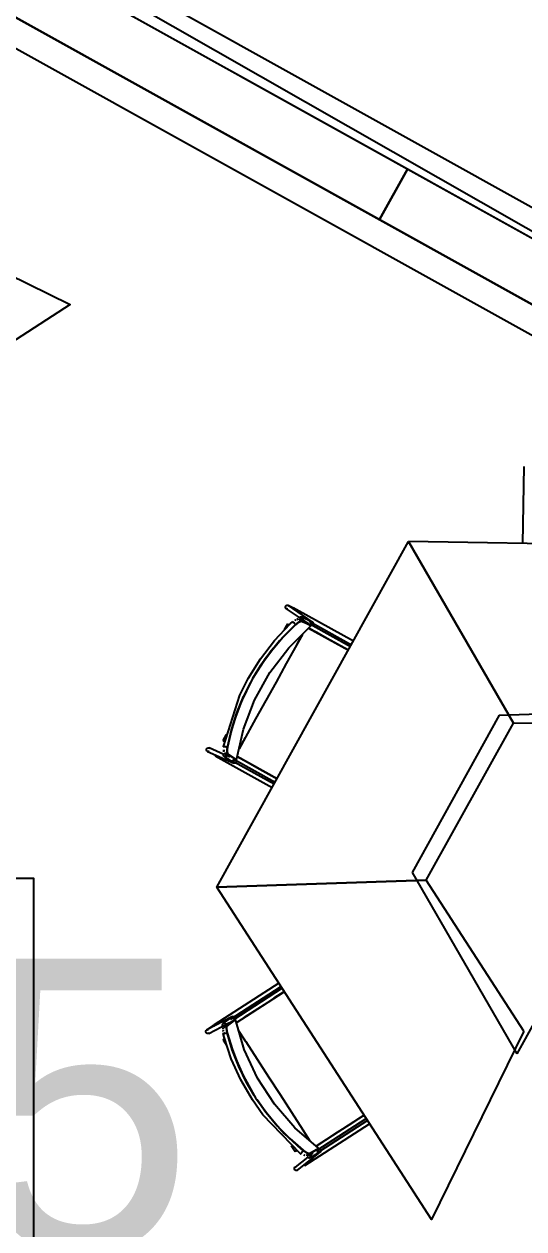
# Model space of a CAD drawing. Header units: metres. Extents: x 2.3 to 42.8, y 0.9 to 31.9.
# Drawn here: x 35.889 to 36.437, y 22.866 to 24.186 of the extents above; entities that cross this region are included whole.
import ezdxf

# ---------------------------------------------------------------- set-up
doc = ezdxf.new("R2010")
doc.units = ezdxf.units.M
for name, color, linetype in [('ARREDI', 9, 'Continuous'), ('PARETI_STRUTTURE', 7, 'Continuous'), ('WAYFINDING_RIQUADRI', 7, 'Continuous'), ('WAYFINDING_TESTI', 7, 'Continuous')]:
    doc.layers.add(name, color=color, linetype=linetype)

msp = doc.modelspace()

# ---------------------------------------------------------------- linework, layer by layer
at = {"layer": 'ARREDI'}
for points in [[(36.3096, 24.0266), (35.5351, 24.4567), (35.5045, 24.4016), (36.279, 23.9715)], [(37.0154, 23.5626), (37.046, 23.6177), (36.3096, 24.0266), (36.279, 23.9715)], [(36.3109, 23.6189), (36.4257, 23.4201)]]:
    msp.add_lwpolyline(points, close=True, dxfattribs=at)
for points in [[(35.7337, 23.9796), (35.9398, 23.8784), (35.5761, 23.6432)], [(36.3301, 23.248), (36.1007, 23.2403), (36.3109, 23.6189)], [(36.6226, 23.4168), (36.744, 23.6116), (36.3109, 23.6189)], [(36.1759, 23.5468), (36.1759, 23.5476), (36.1762, 23.5483), (36.1767, 23.5489), (36.1773, 23.5492), (36.1781, 23.5493), (36.1788, 23.5492), (36.1792, 23.549), (36.1793, 23.549), (36.1795, 23.5488), (36.1799, 23.5482), (36.1801, 23.5475)], [(36.178, 23.545), (36.1772, 23.5452), (36.1768, 23.5454), (36.1768, 23.5454), (36.1766, 23.5456), (36.1761, 23.5461), (36.1759, 23.5468)], [(36.1873, 23.5437), (36.1869, 23.5431)], [(36.1877, 23.5445), (36.1877, 23.5445), (36.1876, 23.5444), (36.1875, 23.5442), (36.1872, 23.5437)], [(36.1908, 23.5348), (36.1911, 23.5356), (36.1916, 23.5361), (36.1922, 23.5365), (36.1929, 23.5366), (36.193, 23.5366), (36.1936, 23.5365), (36.1938, 23.5364), (36.1943, 23.5361), (36.1947, 23.5355), (36.195, 23.5348)], [(36.1125, 23.3866), (36.1174, 23.3833), (36.1223, 23.38), (36.1299, 23.4134), (36.1421, 23.4454), (36.1587, 23.4754), (36.1795, 23.5026), (36.2038, 23.5267), (36.1984, 23.5291), (36.193, 23.5315), (36.1921, 23.5314), (36.1906, 23.5306), (36.1887, 23.5293), (36.1869, 23.5278)], [(36.1402, 23.4692), (36.1489, 23.4835), (36.1604, 23.4993), (36.173, 23.5141), (36.1869, 23.5278)], [(36.1868, 23.5277), (36.173, 23.514), (36.1603, 23.4992), (36.1489, 23.4835), (36.1402, 23.4693)], [(36.1799, 23.5273), (36.1792, 23.5277), (36.1787, 23.528), (36.1782, 23.5282), (36.178, 23.5283)], [(36.1839, 23.5314), (36.1839, 23.5314)], [(36.1839, 23.5314), (36.1841, 23.5312), (36.1844, 23.5308), (36.1849, 23.5303), (36.1854, 23.5297), (36.1859, 23.5292)], [(36.1845, 23.5308), (36.1853, 23.5315)], [(36.1859, 23.5292), (36.1863, 23.5287), (36.1866, 23.5284), (36.1868, 23.5282)], [(36.1863, 23.5323), (36.1874, 23.5331)], [(36.1874, 23.5331), (36.1864, 23.5324)], [(36.1869, 23.5278), (36.1888, 23.5294), (36.1907, 23.5307), (36.1922, 23.5315), (36.193, 23.5316)], [(36.1882, 23.5336), (36.1897, 23.5344)], [(36.1897, 23.5344), (36.1882, 23.5337)], [(36.195, 23.5348), (36.1949, 23.5341), (36.1947, 23.5333), (36.1942, 23.5328), (36.1935, 23.5324), (36.1928, 23.5323), (36.1921, 23.5324), (36.192, 23.5325), (36.1915, 23.5328), (36.191, 23.5334), (36.1908, 23.5341)], [(36.192, 23.5338), (36.1959, 23.5321), (36.1975, 23.5314)], [(36.1989, 23.5308), (36.1998, 23.5304)], [(36.2443, 23.5003), (36.233, 23.5066), (36.2217, 23.5129), (36.2104, 23.5192), (36.2013, 23.5242)], [(36.2021, 23.5305), (36.2026, 23.531), (36.2033, 23.5314), (36.204, 23.5315), (36.2048, 23.5314), (36.2052, 23.5312), (36.2052, 23.5311), (36.2054, 23.531), (36.2059, 23.5304), (36.2061, 23.5297)], [(36.2023, 23.5285), (36.2038, 23.5267)], [(36.2061, 23.5297), (36.2061, 23.529), (36.2058, 23.5283), (36.2053, 23.5277), (36.2047, 23.5273), (36.2039, 23.5272), (36.2032, 23.5273)], [(36.1945, 23.5172), (36.188, 23.5054), (36.1768, 23.4853), (36.1656, 23.4651), (36.1544, 23.4449), (36.1432, 23.4247), (36.132, 23.4046), (36.1251, 23.3921)], [(36.1882, 23.5058), (36.1945, 23.5172)], [(36.1375, 23.4643), (36.1301, 23.4498)], [(36.1301, 23.4497), (36.1375, 23.4643)], [(36.1299, 23.4492), (36.1227, 23.4314), (36.1168, 23.4129), (36.1125, 23.3939)], [(36.1125, 23.3938), (36.1168, 23.4128), (36.1226, 23.4314), (36.1299, 23.4492)], [(36.4102, 23.4287), (36.6397, 23.4364), (36.4294, 23.0578)], [(36.1007, 23.2403), (36.3301, 23.248), (36.4257, 23.4201)], [(36.4102, 23.4287), (36.3147, 23.2566)], [(36.6226, 23.4168), (36.4257, 23.4201)], [(36.1251, 23.3921), (36.1319, 23.4043)], [(36.0922, 23.389), (36.0914, 23.3889), (36.0907, 23.389), (36.0905, 23.389), (36.0905, 23.389), (36.09, 23.3893), (36.0895, 23.3898), (36.0892, 23.3905), (36.0892, 23.3913), (36.0894, 23.392), (36.0899, 23.3926), (36.0905, 23.393)], [(36.0905, 23.393), (36.0912, 23.3932), (36.092, 23.3931), (36.0922, 23.393), (36.0922, 23.393), (36.0926, 23.3928), (36.0931, 23.3922)], [(36.1073, 23.401), (36.1075, 23.4009), (36.108, 23.4007), (36.1085, 23.4003), (36.1092, 23.4)], [(36.11, 23.394), (36.1093, 23.3941), (36.1086, 23.3942), (36.1081, 23.3943), (36.1079, 23.3944), (36.1078, 23.3944), (36.1079, 23.3944), (36.1081, 23.3943)], [(36.1108, 23.3939), (36.1102, 23.394)], [(36.1121, 23.3937), (36.1119, 23.3937), (36.1114, 23.3938), (36.1108, 23.3939)], [(36.1125, 23.3938), (36.1121, 23.3914), (36.112, 23.3891), (36.1122, 23.3874), (36.1125, 23.3866)], [(36.1125, 23.3866), (36.1122, 23.3873), (36.112, 23.389), (36.1121, 23.3912), (36.1125, 23.3938)], [(36.0991, 23.385), (36.0989, 23.3846), (36.0987, 23.3843)], [(36.0987, 23.3843), (36.0987, 23.3843)], [(36.0995, 23.3856), (36.0991, 23.385)], [(36.1108, 23.3832), (36.1101, 23.383), (36.1093, 23.3831), (36.1088, 23.3834), (36.1087, 23.3834), (36.1082, 23.3839), (36.1082, 23.384), (36.1079, 23.3847), (36.1079, 23.3854), (36.1081, 23.3861), (36.1086, 23.3867)], [(36.1083, 23.3887), (36.1082, 23.3896), (36.1083, 23.3908)], [(36.1082, 23.3908), (36.1082, 23.3895)], [(36.1148, 23.383), (36.1136, 23.3838), (36.1087, 23.3871)], [(36.1099, 23.3873), (36.1106, 23.3872), (36.1112, 23.387), (36.1113, 23.3869), (36.1118, 23.3864), (36.1118, 23.3864), (36.1121, 23.3857), (36.1121, 23.3849), (36.1119, 23.3842), (36.1114, 23.3836), (36.1108, 23.3832)], [(36.121, 23.3764), (36.1203, 23.3763), (36.1195, 23.3764), (36.1193, 23.3764), (36.1193, 23.3764), (36.1189, 23.3767), (36.1184, 23.3772), (36.1181, 23.3779), (36.118, 23.3787), (36.1183, 23.3794)], [(36.1223, 23.38), (36.1194, 23.3804), (36.1223, 23.38)], [(36.1215, 23.3802), (36.122, 23.3796), (36.1223, 23.3789), (36.1223, 23.3782), (36.1221, 23.3775), (36.1216, 23.3769), (36.121, 23.3764)], [(36.1231, 23.3834), (36.1343, 23.3772), (36.1476, 23.3698), (36.161, 23.3624), (36.1667, 23.3592)], [(36.3147, 23.2566), (36.4294, 23.0578)], [(36.437, 23.0827), (36.3302, 23.248)], [(36.437, 23.0827), (36.3359, 22.8766), (36.1007, 23.2403)], [(36.1742, 23.1258), (36.1633, 23.1188), (36.1524, 23.1117), (36.1416, 23.1047), (36.1307, 23.0977), (36.122, 23.0921)], [(36.0977, 23.0896), (36.0977, 23.0896)], [(36.0977, 23.0895), (36.0979, 23.0893), (36.0982, 23.0888)], [(36.0982, 23.0888), (36.0985, 23.0883)], [(36.1077, 23.0878), (36.1072, 23.0884), (36.1069, 23.0891), (36.1069, 23.0898), (36.1071, 23.0905), (36.1071, 23.0905), (36.1076, 23.0911), (36.1077, 23.0912), (36.1082, 23.0914), (36.1089, 23.0916), (36.1097, 23.0914)], [(36.1097, 23.0914), (36.1103, 23.0911), (36.1108, 23.0905), (36.1111, 23.0898), (36.1111, 23.0891), (36.1109, 23.0884), (36.1109, 23.0884), (36.1104, 23.0878), (36.1103, 23.0877), (36.1098, 23.0874), (36.1091, 23.0873), (36.1083, 23.0874)], [(36.1091, 23.0884), (36.1125, 23.091), (36.1138, 23.092)], [(36.2017, 22.9489), (36.2069, 22.9517), (36.2121, 22.9545), (36.1862, 22.9769), (36.1637, 23.0027), (36.1451, 23.0315), (36.1307, 23.0626), (36.121, 23.0954), (36.1163, 23.0918), (36.1116, 23.0882), (36.1113, 23.0874), (36.1113, 23.0857), (36.1116, 23.0834), (36.1121, 23.081)], [(36.1121, 23.081), (36.1115, 23.0835), (36.1113, 23.0858), (36.1113, 23.0874), (36.1116, 23.0882)], [(36.1166, 23.0965), (36.1166, 23.0972), (36.1168, 23.0979), (36.1173, 23.0985), (36.1177, 23.0988), (36.1179, 23.0989), (36.1187, 23.099), (36.1194, 23.0989)], [(36.1187, 23.095), (36.121, 23.0954)], [(36.1194, 23.0989), (36.1201, 23.0985), (36.1205, 23.0979), (36.1208, 23.0972), (36.1208, 23.0965), (36.1206, 23.0958), (36.1201, 23.0952)], [(36.0901, 23.0803), (36.0894, 23.0807), (36.0889, 23.0812), (36.0887, 23.0819), (36.0886, 23.0827), (36.0889, 23.0834), (36.0893, 23.084), (36.0898, 23.0842), (36.09, 23.0843), (36.0907, 23.0845), (36.0915, 23.0844)], [(36.0926, 23.0813), (36.0922, 23.0807), (36.0918, 23.0804), (36.0915, 23.0803), (36.0908, 23.0802), (36.0901, 23.0803)], [(36.1075, 23.0801), (36.1074, 23.0801), (36.1075, 23.0801), (36.1078, 23.0802)], [(36.1092, 23.0746), (36.1086, 23.0742), (36.108, 23.0738), (36.1076, 23.0736), (36.1074, 23.0734)], [(36.1075, 23.0849), (36.1075, 23.0866)], [(36.1075, 23.0866), (36.1075, 23.085)], [(36.1076, 23.084), (36.1077, 23.0827)], [(36.1078, 23.0826), (36.1076, 23.0837)], [(36.1083, 23.0803), (36.108, 23.0813)], [(36.108, 23.0813), (36.1083, 23.0803)], [(36.1083, 23.0803), (36.1089, 23.0804), (36.1096, 23.0806)], [(36.1103, 23.0808), (36.111, 23.0809), (36.1114, 23.081), (36.1116, 23.0811)], [(36.1417, 23.0123), (36.1332, 23.0267), (36.1247, 23.0442), (36.1176, 23.0623), (36.1121, 23.081)], [(36.1121, 23.0809), (36.1177, 23.0622), (36.1247, 23.0441), (36.1333, 23.0266), (36.1417, 23.0123)], [(36.1321, 23.0718), (36.1245, 23.0835)], [(36.1245, 23.0835), (36.1323, 23.0715), (36.1448, 23.0522), (36.1573, 23.0328), (36.1699, 23.0134), (36.1824, 22.994), (36.1949, 22.9747), (36.2027, 22.9626)], [(36.1448, 23.0076), (36.1542, 22.9942)], [(36.1542, 22.9942), (36.1448, 23.0076)], [(36.1546, 22.9937), (36.1668, 22.979), (36.1805, 22.9651), (36.1952, 22.9524), (36.1972, 22.9509), (36.1992, 22.9497), (36.2008, 22.949), (36.2017, 22.9489)], [(36.1953, 22.9523), (36.1805, 22.9651), (36.1669, 22.979), (36.1546, 22.9937)], [(36.2094, 22.9568), (36.2201, 22.9637), (36.233, 22.9721), (36.2458, 22.9804), (36.2586, 22.9886), (36.262, 22.9908)], [(36.2027, 22.9626), (36.1956, 22.9735)], [(36.1865, 22.9511), (36.1867, 22.9513), (36.1871, 22.9516), (36.1876, 22.9519), (36.1883, 22.9523)], [(36.1944, 22.9508), (36.1939, 22.9503), (36.1935, 22.9497), (36.1931, 22.9491), (36.1927, 22.9487), (36.1926, 22.9485), (36.1925, 22.9485), (36.1926, 22.9485), (36.1927, 22.9487)], [(36.1952, 22.9519), (36.1951, 22.9517), (36.1948, 22.9513), (36.1944, 22.9508)], [(36.2017, 22.9489), (36.2008, 22.949), (36.1993, 22.9496), (36.1973, 22.9508), (36.1953, 22.9523)], [(36.197, 22.9465), (36.1959, 22.9472)], [(36.1959, 22.9472), (36.197, 22.9465)], [(36.2059, 22.9493), (36.2046, 22.9486), (36.1994, 22.9458)], [(36.1996, 22.9463), (36.1998, 22.947), (36.2002, 22.9476), (36.2007, 22.948), (36.2008, 22.948), (36.2015, 22.9482), (36.2015, 22.9482), (36.2022, 22.9481), (36.2029, 22.9478), (36.2034, 22.9473), (36.2037, 22.9466), (36.2038, 22.9458)], [(36.2038, 22.9458), (36.2036, 22.9451), (36.2032, 22.9445), (36.2027, 22.9441), (36.2026, 22.9441), (36.202, 22.9439), (36.2019, 22.9439), (36.2012, 22.944), (36.2005, 22.9443), (36.2, 22.9448)], [(36.2121, 22.9545), (36.2103, 22.9521), (36.2121, 22.9545)], [(36.2146, 22.9517), (36.2144, 22.9509), (36.214, 22.9503), (36.2138, 22.9502), (36.2138, 22.9502), (36.2134, 22.9499), (36.2126, 22.9497), (36.2119, 22.9498), (36.2112, 22.9501), (36.2107, 22.9506)], [(36.2122, 22.954), (36.213, 22.9539), (36.2137, 22.9536), (36.2142, 22.9531), (36.2145, 22.9524), (36.2146, 22.9517)], [(36.1856, 22.9325), (36.1858, 22.9333), (36.1862, 22.9339), (36.1864, 22.934), (36.1864, 22.934), (36.1868, 22.9343), (36.1875, 22.9345)], [(36.1899, 22.9321), (36.1897, 22.9314), (36.1893, 22.9308), (36.1891, 22.9306), (36.1891, 22.9306), (36.1887, 22.9304), (36.1879, 22.9302), (36.1872, 22.9303), (36.1865, 22.9306), (36.186, 22.9311), (36.1857, 22.9318), (36.1856, 22.9325)], [(36.1964, 22.937), (36.1967, 22.9364)], [(36.1967, 22.9364), (36.197, 22.936), (36.1972, 22.9357), (36.1972, 22.9357), (36.1972, 22.9357)]]:
    msp.add_lwpolyline(points, dxfattribs=at)
at = {"layer": 'PARETI_STRUTTURE'}
for points in [[(37.0356, 23.6573), (34.694, 24.9574), (37.0212, 23.6315)], [(37.0471, 23.6171), (34.7055, 24.9173), (34.6749, 24.8622)], [(36.9907, 23.5764), (34.73, 24.8316), (34.7156, 24.8058), (36.9763, 23.5506)], [(34.73, 24.8316), (37.0165, 23.562)], [(36.4373, 23.7012), (36.4358, 23.6168)], [(36.1768, 23.5454), (36.2028, 23.5276)], [(36.179, 23.5492), (36.1802, 23.5485), (36.1817, 23.5478), (36.1845, 23.5462), (36.1877, 23.5445)], [(36.2052, 23.5312), (36.1793, 23.549)], [(36.2503, 23.5097), (36.1877, 23.5445)], [(36.1938, 23.5364), (36.2044, 23.5314)], [(36.135, 23.4689), (36.1484, 23.4904), (36.1638, 23.5104), (36.1812, 23.5288), (36.1839, 23.5314)], [(36.1868, 23.5282), (36.1693, 23.5101), (36.1537, 23.4905), (36.1402, 23.4693), (36.1388, 23.4668)], [(36.178, 23.5284), (36.1745, 23.5221)], [(36.2026, 23.5275), (36.2024, 23.5275), (36.2023, 23.5276), (36.2022, 23.5276), (36.2021, 23.5277), (36.202, 23.5277), (36.2018, 23.5278), (36.2017, 23.5279), (36.2016, 23.5279), (36.2015, 23.528), (36.2014, 23.528), (36.2012, 23.5281), (36.2011, 23.5281), (36.201, 23.5282), (36.2009, 23.5283), (36.2008, 23.5283), (36.2007, 23.5284), (36.2005, 23.5284), (36.2004, 23.5285), (36.2003, 23.5285), (36.2002, 23.5286), (36.2001, 23.5287), (36.1999, 23.5287), (36.1998, 23.5288), (36.1997, 23.5288), (36.1996, 23.5289), (36.1995, 23.5289), (36.1994, 23.529), (36.1992, 23.529), (36.1991, 23.5291), (36.199, 23.5292), (36.1989, 23.5292), (36.1988, 23.5293), (36.1986, 23.5293), (36.1985, 23.5294), (36.1984, 23.5294), (36.1983, 23.5295), (36.1982, 23.5296), (36.1981, 23.5296), (36.1979, 23.5297), (36.1978, 23.5297), (36.1977, 23.5298), (36.1976, 23.5298), (36.1975, 23.5299), (36.1973, 23.5299), (36.1972, 23.53), (36.1971, 23.5301), (36.197, 23.5301), (36.1969, 23.5302), (36.1967, 23.5302), (36.1966, 23.5303), (36.1965, 23.5303), (36.1964, 23.5304), (36.1963, 23.5304), (36.1962, 23.5305), (36.196, 23.5306), (36.1959, 23.5306), (36.1958, 23.5307), (36.1957, 23.5307), (36.1956, 23.5308), (36.1954, 23.5308), (36.1953, 23.5309), (36.1952, 23.531), (36.1951, 23.531), (36.195, 23.5311), (36.1948, 23.5311), (36.1947, 23.5312), (36.1946, 23.5312), (36.1945, 23.5313), (36.1944, 23.5313), (36.1942, 23.5314), (36.1941, 23.5315), (36.194, 23.5315), (36.1939, 23.5316), (36.1938, 23.5316), (36.1937, 23.5317), (36.1935, 23.5317), (36.1934, 23.5318), (36.1933, 23.5318), (36.1932, 23.5319), (36.1931, 23.532), (36.193, 23.532), (36.1928, 23.5321), (36.1927, 23.5321), (36.1926, 23.5322), (36.1925, 23.5322), (36.1924, 23.5323), (36.1922, 23.5324), (36.1921, 23.5324), (36.192, 23.5325), (36.192, 23.5325)], [(36.1959, 23.5321), (36.1943, 23.533)], [(36.2013, 23.5242), (36.2449, 23.5)], [(36.2018, 23.5317), (36.2482, 23.5059)], [(36.247, 23.5038), (36.2027, 23.5283)], [(36.1078, 23.3944), (36.1259, 23.4509), (36.135, 23.4689)], [(36.1388, 23.4668), (36.1278, 23.4443), (36.119, 23.4208), (36.1127, 23.3966), (36.1121, 23.3936)], [(36.111, 23.4077), (36.1073, 23.401)], [(36.1084, 23.3859), (36.0922, 23.393)], [(36.0905, 23.389), (36.1193, 23.3764)], [(36.0987, 23.3843), (36.1613, 23.3495)], [(36.1193, 23.3764), (36.1187, 23.377), (36.1186, 23.3771), (36.1185, 23.3771), (36.1184, 23.3772), (36.1182, 23.3773), (36.1181, 23.3774), (36.118, 23.3774), (36.1179, 23.3775), (36.1178, 23.3776), (36.1177, 23.3776), (36.1176, 23.3777), (36.1175, 23.3778), (36.1174, 23.3778), (36.1173, 23.3779), (36.1171, 23.378), (36.117, 23.3781), (36.1169, 23.3781), (36.1168, 23.3782), (36.1167, 23.3783), (36.1166, 23.3783), (36.1165, 23.3784), (36.1164, 23.3785), (36.1163, 23.3785), (36.1162, 23.3786), (36.116, 23.3787), (36.1159, 23.3788), (36.1158, 23.3788), (36.1157, 23.3789), (36.1156, 23.379), (36.1155, 23.379), (36.1154, 23.3791), (36.1153, 23.3792), (36.1152, 23.3793), (36.115, 23.3793), (36.1149, 23.3794), (36.1148, 23.3795), (36.1147, 23.3795), (36.1146, 23.3796), (36.1145, 23.3797), (36.1144, 23.3798), (36.1143, 23.3798), (36.1142, 23.3799), (36.1141, 23.38), (36.114, 23.38), (36.1138, 23.3801), (36.1137, 23.3802), (36.1136, 23.3803), (36.1135, 23.3803), (36.1134, 23.3804), (36.1133, 23.3805), (36.1132, 23.3805), (36.1131, 23.3806), (36.113, 23.3807), (36.1128, 23.3808), (36.1127, 23.3808), (36.1126, 23.3809), (36.1125, 23.381), (36.1124, 23.381), (36.1123, 23.3811), (36.1122, 23.3812), (36.1121, 23.3813), (36.112, 23.3813), (36.1119, 23.3814), (36.1117, 23.3815), (36.1116, 23.3815), (36.1115, 23.3816), (36.1114, 23.3817), (36.1113, 23.3817), (36.1112, 23.3818), (36.1111, 23.3819), (36.111, 23.382), (36.1109, 23.382), (36.1107, 23.3821), (36.1106, 23.3822), (36.1105, 23.3822), (36.1104, 23.3823), (36.1103, 23.3824), (36.1102, 23.3825), (36.1101, 23.3825), (36.11, 23.3826), (36.1099, 23.3827), (36.1098, 23.3827), (36.1096, 23.3828), (36.1095, 23.3829), (36.1094, 23.383), (36.1093, 23.383), (36.1092, 23.3831), (36.1091, 23.3832), (36.109, 23.3832), (36.1089, 23.3833), (36.1088, 23.3834)], [(36.1142, 23.3834), (36.1099, 23.3853)], [(36.1112, 23.387), (36.121, 23.3806)], [(36.1119, 23.3847), (36.1129, 23.3842)], [(36.1196, 23.3776), (36.1171, 23.3791)], [(36.1199, 23.3803), (36.1646, 23.3555)], [(36.121, 23.3804), (36.1201, 23.3808)], [(36.1667, 23.3592), (36.1231, 23.3835)], [(36.1634, 23.3533), (36.1198, 23.3775)], [(36.1685, 23.1354), (36.0977, 23.0896)], [(36.1156, 23.096), (36.1704, 23.1315)], [(36.1722, 23.1297), (36.119, 23.0953)], [(36.122, 23.092), (36.1746, 23.126)], [(36.0895, 23.0841), (36.0906, 23.0849), (36.0919, 23.0858), (36.0947, 23.0876), (36.0977, 23.0896)], [(36.1177, 23.0988), (36.0898, 23.0843)], [(36.0918, 23.0804), (36.1197, 23.0949)], [(36.1077, 23.0912), (36.1171, 23.0982)], [(36.1197, 23.0947), (36.1196, 23.0946), (36.1195, 23.0945), (36.1194, 23.0945), (36.1193, 23.0944), (36.1192, 23.0943), (36.1191, 23.0942), (36.119, 23.0942), (36.1189, 23.0941), (36.1188, 23.094), (36.1186, 23.0939), (36.1185, 23.0938), (36.1184, 23.0937), (36.1183, 23.0937), (36.1182, 23.0936), (36.1181, 23.0935), (36.118, 23.0934), (36.1179, 23.0934), (36.1178, 23.0933), (36.1177, 23.0932), (36.1176, 23.0931), (36.1175, 23.0931), (36.1174, 23.093), (36.1173, 23.0929), (36.1172, 23.0928), (36.1171, 23.0927), (36.117, 23.0927), (36.1169, 23.0926), (36.1168, 23.0925), (36.1166, 23.0924), (36.1165, 23.0923), (36.1164, 23.0923), (36.1163, 23.0922), (36.1162, 23.0921), (36.1161, 23.092), (36.116, 23.092), (36.1159, 23.0919), (36.1158, 23.0918), (36.1157, 23.0917), (36.1156, 23.0916), (36.1155, 23.0916), (36.1154, 23.0915), (36.1153, 23.0914), (36.1152, 23.0913), (36.1151, 23.0912), (36.115, 23.0912), (36.1149, 23.0911), (36.1148, 23.091), (36.1146, 23.0909), (36.1145, 23.0909), (36.1144, 23.0908), (36.1143, 23.0907), (36.1142, 23.0906), (36.1141, 23.0906), (36.114, 23.0905), (36.1139, 23.0904), (36.1138, 23.0903), (36.1137, 23.0902), (36.1136, 23.0902), (36.1135, 23.0901), (36.1134, 23.09), (36.1133, 23.0899), (36.1132, 23.0898), (36.1131, 23.0898), (36.113, 23.0897), (36.1129, 23.0896), (36.1128, 23.0895), (36.1126, 23.0895), (36.1125, 23.0894), (36.1124, 23.0893), (36.1123, 23.0892), (36.1122, 23.0891), (36.1121, 23.0891), (36.112, 23.089), (36.1119, 23.0889), (36.1118, 23.0888), (36.1117, 23.0887), (36.1116, 23.0887), (36.1115, 23.0886), (36.1114, 23.0885), (36.1113, 23.0884), (36.1112, 23.0884), (36.1111, 23.0883), (36.111, 23.0882), (36.1109, 23.0881), (36.1107, 23.088), (36.1106, 23.088), (36.1105, 23.0879), (36.1104, 23.0878), (36.1103, 23.0877), (36.1103, 23.0877)], [(36.1125, 23.091), (36.1109, 23.09)], [(36.1396, 23.0076), (36.1269, 23.0294), (36.1165, 23.0525), (36.1085, 23.0764), (36.1075, 23.0801)], [(36.1117, 23.0811), (36.1193, 23.0572), (36.1294, 23.0342), (36.1417, 23.0123), (36.1432, 23.0099)], [(36.1074, 23.0734), (36.1112, 23.0674)], [(36.1432, 23.0099), (36.1579, 22.9896), (36.1745, 22.9708), (36.1929, 22.9538), (36.1952, 22.9519)], [(36.1925, 22.9485), (36.1512, 22.991), (36.1396, 23.0076)], [(36.262, 22.9908), (36.2094, 22.9568)], [(36.2106, 22.9525), (36.2643, 22.9872)], [(36.2657, 22.9851), (36.2131, 22.9511)], [(36.1972, 22.9357), (36.268, 22.9815)], [(36.1823, 22.9575), (36.1864, 22.9511)], [(36.2003, 22.945), (36.1864, 22.934)], [(36.1891, 22.9306), (36.2138, 22.9502)], [(36.2007, 22.9479), (36.2109, 22.9537)], [(36.2052, 22.9489), (36.2016, 22.946)], [(36.2138, 22.9502), (36.213, 22.9499), (36.2129, 22.9498), (36.2128, 22.9498), (36.2127, 22.9497), (36.2126, 22.9496), (36.2124, 22.9496), (36.2123, 22.9495), (36.2122, 22.9494), (36.2121, 22.9494), (36.212, 22.9493), (36.2119, 22.9492), (36.2118, 22.9492), (36.2116, 22.9491), (36.2115, 22.949), (36.2114, 22.949), (36.2113, 22.9489), (36.2112, 22.9489), (36.2111, 22.9488), (36.2109, 22.9487), (36.2108, 22.9487), (36.2107, 22.9486), (36.2106, 22.9485), (36.2105, 22.9485), (36.2104, 22.9484), (36.2103, 22.9483), (36.2101, 22.9483), (36.21, 22.9482), (36.2099, 22.9482), (36.2098, 22.9481), (36.2097, 22.948), (36.2096, 22.948), (36.2095, 22.9479), (36.2093, 22.9478), (36.2092, 22.9478), (36.2091, 22.9477), (36.209, 22.9476), (36.2089, 22.9476), (36.2088, 22.9475), (36.2087, 22.9474), (36.2085, 22.9474), (36.2084, 22.9473), (36.2083, 22.9473), (36.2082, 22.9472), (36.2081, 22.9471), (36.208, 22.9471), (36.2079, 22.947), (36.2077, 22.9469), (36.2076, 22.9469), (36.2075, 22.9468), (36.2074, 22.9468), (36.2073, 22.9467), (36.2072, 22.9466), (36.2071, 22.9466), (36.2069, 22.9465), (36.2068, 22.9464), (36.2067, 22.9464), (36.2066, 22.9463), (36.2065, 22.9462), (36.2064, 22.9462), (36.2063, 22.9461), (36.2061, 22.946), (36.206, 22.946), (36.2059, 22.9459), (36.2058, 22.9458), (36.2057, 22.9458), (36.2056, 22.9457), (36.2054, 22.9457), (36.2053, 22.9456), (36.2052, 22.9455), (36.2051, 22.9455), (36.205, 22.9454), (36.2049, 22.9453), (36.2048, 22.9453), (36.2047, 22.9452), (36.2045, 22.9452), (36.2044, 22.9451), (36.2043, 22.945), (36.2042, 22.945), (36.2041, 22.9449), (36.204, 22.9448), (36.2038, 22.9448), (36.2037, 22.9447), (36.2036, 22.9446), (36.2035, 22.9446), (36.2034, 22.9445), (36.2033, 22.9444), (36.2032, 22.9444), (36.203, 22.9443), (36.2029, 22.9443), (36.2028, 22.9442), (36.2027, 22.9441)], [(36.203, 22.9476), (36.2046, 22.9486)], [(36.2111, 22.9536), (36.2103, 22.9529)], [(36.2129, 22.951), (36.2104, 22.9494)]]:
    msp.add_lwpolyline(points, dxfattribs=at)
for points in [[(36.3096, 24.0266), (35.5351, 24.4567), (35.5045, 24.4016), (36.279, 23.9715)], [(37.0154, 23.5626), (37.046, 23.6177), (36.3096, 24.0266), (36.279, 23.9715)]]:
    msp.add_lwpolyline(points, close=True, dxfattribs=at)
at = {"layer": 'WAYFINDING_RIQUADRI'}
msp.add_lwpolyline([(34.3, 22.75), (35.9, 22.75), (35.9, 23.25), (34.3, 23.25)], close=True, dxfattribs=at)

# ---------------------------------------------------------------- texts
at = {"layer": 'WAYFINDING_TESTI', "insert": (35.1, 23), "char_height": 0.32, "attachment_point": 5}
msp.add_mtext('AULA 015', dxfattribs=at)

doc.saveas('drawing.dxf')
